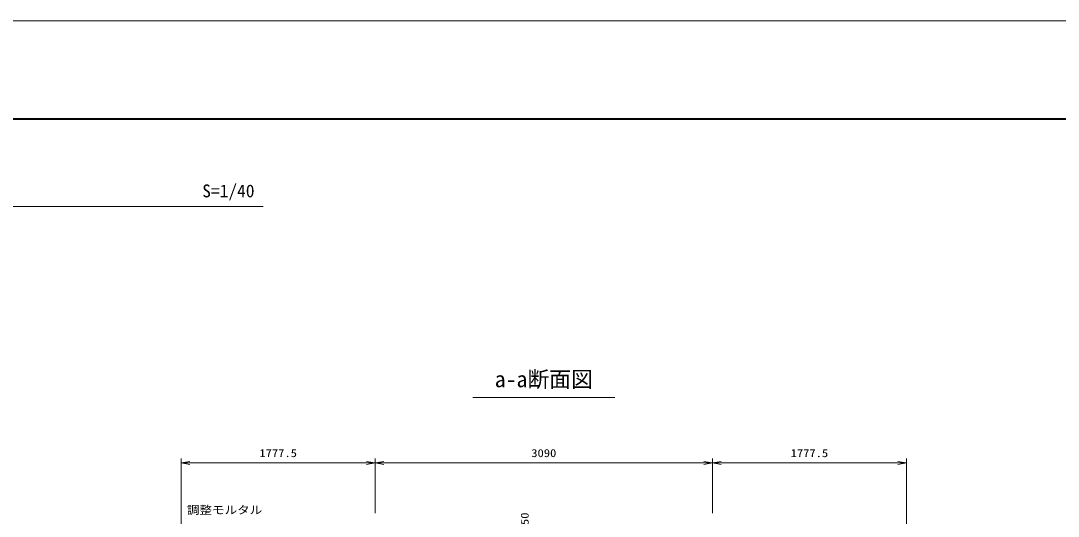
# Model space of a CAD drawing. Units: millimetres at full size. Extents: x 37600 to 71200, y 0 to 23760.
# Drawn here: x 56925 to 66431, y 19222 to 23760 of the extents above; entities that cross this region are included whole.
import ezdxf
from ezdxf.enums import TextEntityAlignment as Align

# ---------------------------------------------------------------- set-up
doc = ezdxf.new("R2010")
doc.units = ezdxf.units.MM
doc.header["$LTSCALE"] = 80.0044
for name, color, linetype, lineweight in [('Defpoints_5', 5, 'Continuous', 13), ('図枠', 1, 'Continuous', 40), ('寸法', 6, 'Continuous', 13), ('文字', 2, 'Continuous', 13)]:
    doc.layers.add(name, color=color, linetype=linetype, lineweight=lineweight)
doc.styles.add('ＭＳ ゴシック', font='')
doc.styles.get('ＭＳ ゴシック').set_extended_font_data('MS Gothic')

# ---------------------------------------------------------------- blocks, each defined once
blk = doc.blocks.new('open_arrow')
at = {"color": 0, "linetype": 'Continuous', "lineweight": -2}
blk.add_lwpolyline([(7.5, 1.25), (0, 0), (7.5, -1.25)], dxfattribs=at)

msp = doc.modelspace()

# ---------------------------------------------------------------- linework, layer by layer
at = {"layer": 'Defpoints_5'}
msp.add_lwpolyline([(37600, 0), (71200, 0), (71200, 23760), (37600, 23760)], close=True, dxfattribs=at)
at = {"layer": '図枠'}
msp.add_lwpolyline([(38500, 900), (70300, 900), (70300, 22860), (38500, 22860)], close=True, dxfattribs=at)
at = {"layer": '寸法'}
for p, q in [((58395, 19050), (58395, 19750)), ((58395, 19710), (60172.5, 19710)), ((60172.5, 19250), (60172.5, 19750)), ((60172.5, 19250), (60172.5, 19750)), ((60172.5, 19710), (63262.5, 19710)), ((63262.5, 19250), (63262.5, 19750)), ((63262.5, 19250), (63262.5, 19750)), ((65040, 19710), (63262.5, 19710)), ((65040, 19050), (65040, 19750))]:
    msp.add_line(p, q, dxfattribs=at)
at = {"layer": '文字'}
for p, q in [((59146.81, 22060), (50316.67, 22060)), ((62367.5, 20310), (61067.5, 20310))]:
    msp.add_line(p, q, dxfattribs=at)

# ---------------------------------------------------------------- block references
at = {"layer": '寸法', "xscale": 10.7, "yscale": 10.7}
for p in [(58395, 19710), (60172.5, 19710), (63262.5, 19710)]:
    msp.add_blockref('open_arrow', p, dxfattribs=at)
at = {"layer": '寸法', "xscale": 10.7, "yscale": 10.7, "rotation": 180}
for p in [(60172.5, 19710), (63262.5, 19710), (65040, 19710)]:
    msp.add_blockref('open_arrow', p, dxfattribs=at)

# ---------------------------------------------------------------- texts
at = {"layer": '寸法', "style": 'ＭＳ ゴシック', "width": 1.15}
for s, p in [('1777.5', (59283.75, 19800)), ('3090', (61717.5, 19800)), ('1777.5', (64151.25, 19800))]:
    msp.add_text(s, height=73.31, dxfattribs=at).set_placement(p, align=Align.MIDDLE_CENTER)
msp.add_text('調整モルタル', height=73.31, dxfattribs=at).set_placement((59137.5, 19220), align=Align.BOTTOM_RIGHT)
msp.add_text('150', height=73.31, rotation=90, dxfattribs=at).set_placement((61542.5, 19170), align=Align.MIDDLE_CENTER)
at = {"layer": '文字', "style": 'ＭＳ ゴシック'}
msp.add_text('S=1/40', height=117.3, dxfattribs=at).set_placement((59066.81, 22260), align=Align.TOP_RIGHT)
msp.add_text('a-a断面図', height=146.6, dxfattribs=at).set_placement((61717.5, 20550), align=Align.TOP_CENTER)

doc.saveas('drawing.dxf')
